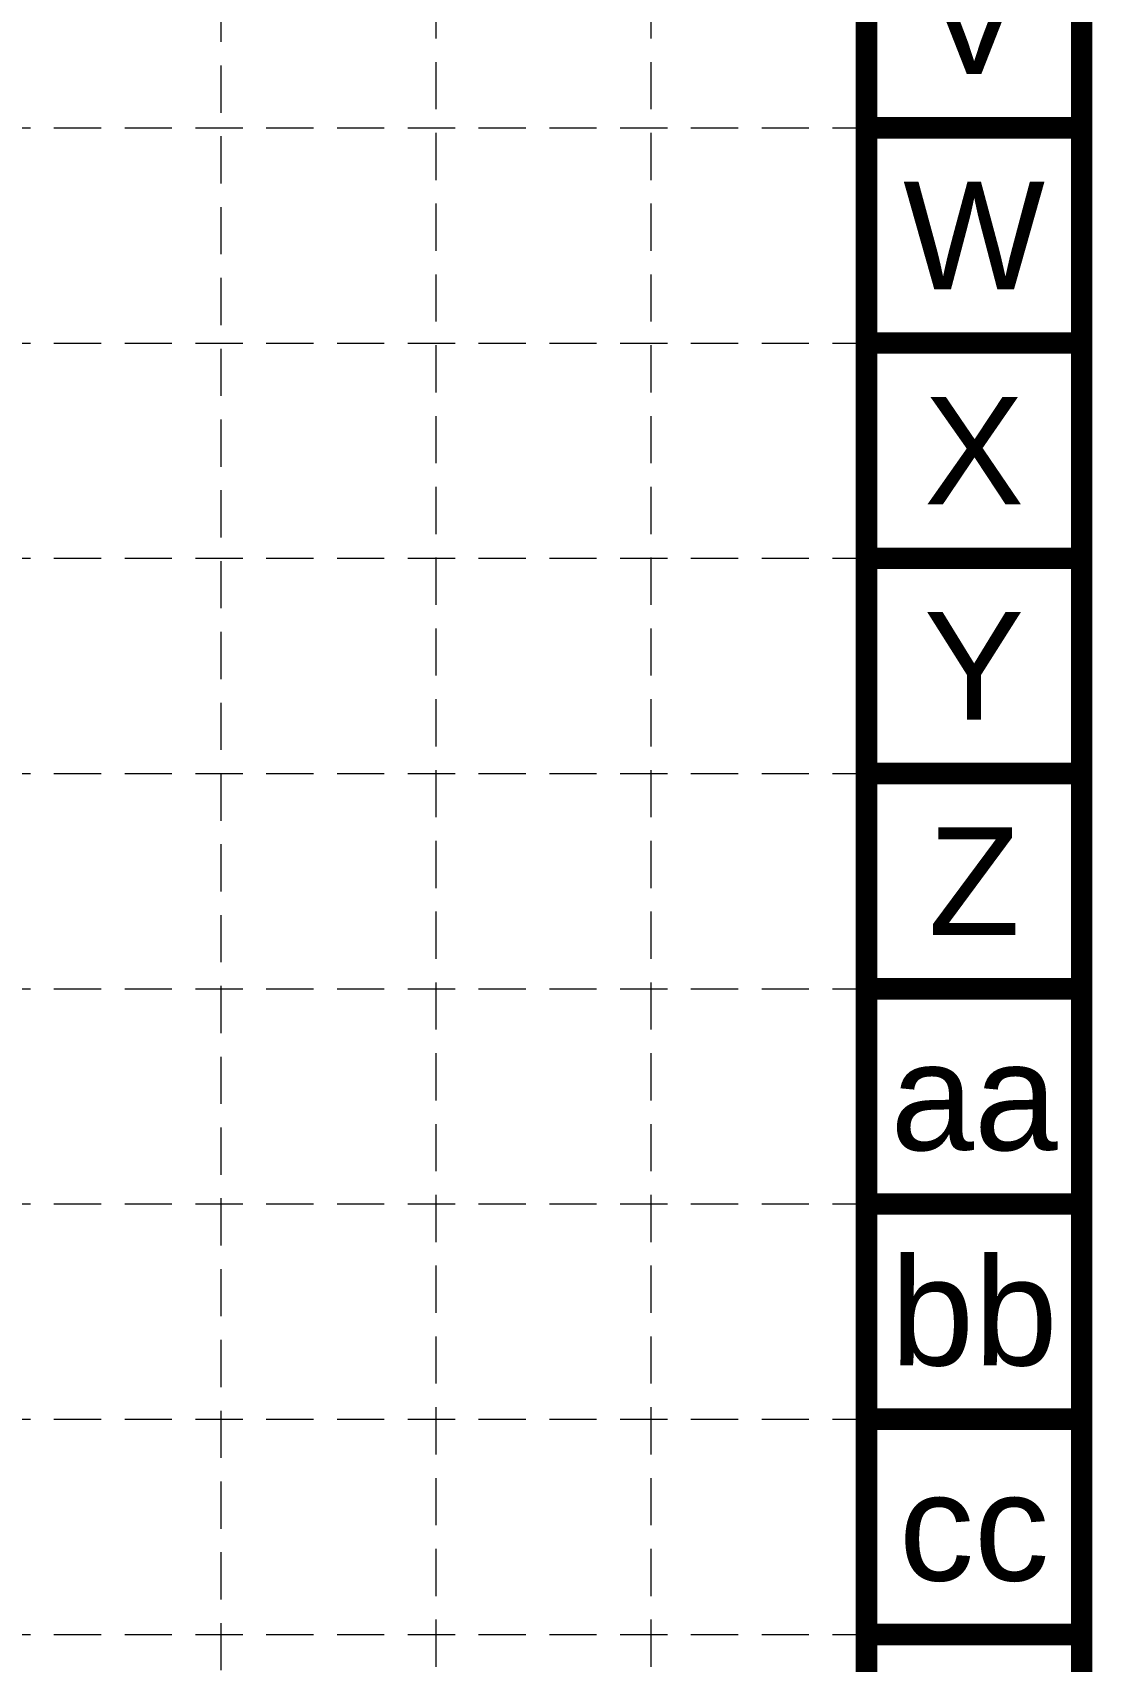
# Model space of a CAD drawing. Header units: inches. Extents: x 43981 to 49538, y 44001 to 47429.
# Drawn here: x 49040 to 49461, y 44849 to 45496 of the extents above; entities that cross this region are included whole.
import ezdxf
from ezdxf.enums import TextEntityAlignment as Align

# ---------------------------------------------------------------- set-up
doc = ezdxf.new("R2010")
doc.units = ezdxf.units.IN
doc.header["$MEASUREMENT"] = 0
doc.linetypes.add('HIDDEN', pattern=[0.375, 0.25, -0.125])
doc.layers.add('BASE', color=7, linetype='Continuous')
doc.layers.add('GRID', color=254, linetype='HIDDEN')
doc.styles.get("Standard").update_dxf_attribs({"font": 'ARIAL.TTF'})

msp = doc.modelspace()

# ---------------------------------------------------------------- linework, layer by layer
at = {"layer": 'BASE', "color": 9}
msp.add_line((49371.69, 47339.39), (49371.69, 44090.39), dxfattribs=at)
at = {"layer": 'BASE', "const_width": 8.55}
for points in [[(43985.19, 44004.89), (49457.19, 44004.89), (49457.19, 47424.89), (43985.19, 47424.89)], [(44070.69, 44090.39), (49371.69, 44090.39), (49371.69, 47339.39), (44070.69, 47339.39)]]:
    msp.add_lwpolyline(points, close=True, dxfattribs=at)
for points in [[(49457.19, 45458.39), (49371.69, 45458.39)], [(49457.19, 45372.89), (49371.69, 45372.89)], [(49457.19, 45287.39), (49371.69, 45287.39)], [(49457.19, 45201.89), (49371.69, 45201.89)], [(49457.19, 45116.39), (49371.69, 45116.39)], [(49457.19, 45030.89), (49371.69, 45030.89)], [(49457.19, 44945.39), (49371.69, 44945.39)], [(49457.19, 44859.89), (49371.69, 44859.89)]]:
    msp.add_lwpolyline(points, dxfattribs=at)
at = {"layer": 'GRID', "color": 252, "linetype": 'HIDDEN', "lineweight": 0, "ltscale": 75}
for p, q in [((49115.19, 47339.39), (49115.19, 44346.51)), ((49200.54, 47340.79), (49200.54, 44346.51)), ((49286.04, 47340.79), (49286.04, 44346.51)), ((44070.69, 45458.39), (49371.69, 45458.39)), ((44070.69, 45372.89), (49371.69, 45372.89)), ((44070.69, 45287.39), (49371.69, 45287.39)), ((44070.69, 45201.89), (49371.69, 45201.89)), ((44070.69, 45116.39), (49371.69, 45116.39)), ((44070.69, 45030.89), (49371.69, 45030.89)), ((44070.69, 44945.39), (49371.69, 44945.39)), ((44070.69, 44859.89), (49371.69, 44859.89))]:
    msp.add_line(p, q, dxfattribs=at)

# ---------------------------------------------------------------- texts
at = {"layer": 'BASE'}
for s, p in [('V', (49414.44, 45501.14)), ('W', (49414.44, 45415.64)), ('X', (49414.44, 45330.14)), ('Y', (49414.44, 45244.64)), ('Z', (49414.44, 45159.14)), ('aa', (49414.44, 45073.64)), ('bb', (49414.44, 44988.14)), ('cc', (49414.44, 44902.64))]:
    msp.add_text(s, height=42.75, dxfattribs=at).set_placement(p, align=Align.MIDDLE_CENTER)

doc.saveas('drawing.dxf')
